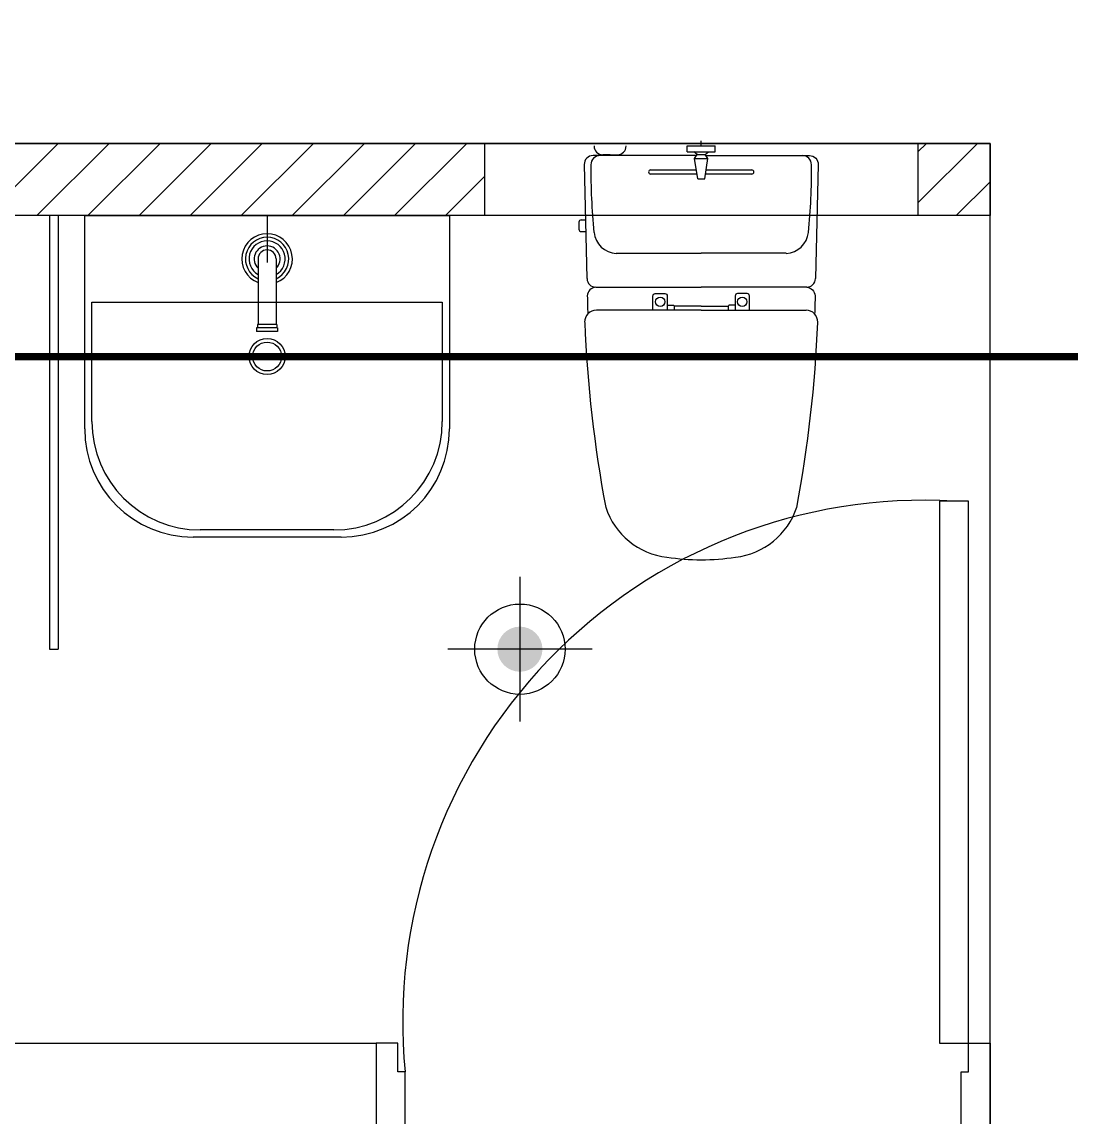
# Model space of a CAD drawing. Header units: millimetres. Extents: x -7413 to 64677, y 6112 to 38711.
# Drawn here: x 49784 to 51237, y 17399 to 18914 of the extents above; entities that cross this region are included whole.
import ezdxf

# ---------------------------------------------------------------- set-up
doc = ezdxf.new("R2010")
doc.units = ezdxf.units.MM
doc.header["$LTSCALE"] = 100
doc.linetypes.add('HID', pattern=[2.3, 1.5, -0.8])
doc.linetypes.add('HIDDEN', pattern=[0.375, 0.25, -0.125])
for name, color, linetype in [('06-LIGHT', 4, 'Continuous'), ('CO-BATH', 6, 'Continuous'), ('CO-DO-FR', 7, 'Continuous'), ('CO-DOOR', 8, 'Continuous'), ('fin', 5, 'Continuous'), ('HL', 6, 'HIDDEN'), ('RC-LIGHT', 7, 'Continuous'), ('내부벽체선', 3, 'Continuous'), ('외곽선', 2, 'Continuous'), ('외부벽체선', 2, 'Continuous'), ('창호', 4, 'Continuous'), ('치수선', 1, 'Continuous'), ('해치', 8, 'Continuous')]:
    doc.layers.add(name, color=color, linetype=linetype)

# ---------------------------------------------------------------- blocks, each defined once
blk = doc.blocks.new('평면도')
at = {"layer": 'CO-DO-FR'}
for points in [[(19345.1, 15828.9), (19145.1, 15828.9), (19145.1, 15798.9), (19185.1, 15798.9), (19185.1, 15788.9), (19305.1, 15788.9), (19305.1, 15798.9), (19345.1, 15798.9), (19345.1, 15828.9)], [(19345.1, 14978.9), (19145.1, 14978.9), (19145.1, 15008.9), (19185.1, 15008.9), (19185.1, 15018.9), (19305.1, 15018.9), (19305.1, 15008.9), (19345.1, 15008.9), (19345.1, 14978.9)]]:
    blk.add_lwpolyline(points, close=True, dxfattribs=at)
at = {"layer": 'CO-DOOR'}
blk.add_lwpolyline([(20095.1, 15048.9), (19345.1, 15048.9), (19345.1, 15008.9), (20095.1, 15008.9)], close=True, dxfattribs=at)
blk.add_arc((19374.6, 15070.5), 721.7, 356.6951, 95.5225, dxfattribs=at)
at = {"layer": '외곽선'}
for points in [[(21636.1, 21704.9), (22436.1, 21704.9), (22436.1, 15698.9), (22236.1, 15698.9), (22236.1, 16363.9), (20790.1, 16363.9), (20790.1, 14778.9), (18910.1, 14778.9), (18910.1, 14978.9), (20590.1, 14978.9)], [(20590.1, 14978.9), (20590.1, 16980.9), (19345.1, 16980.9), (19345.1, 15828.9), (19145.1, 15828.9), (19145.1, 17180.9), (21183.1, 17180.9), (21183.1, 16580.9), (22236.1, 16580.9), (22236.1, 20089.9), (21636.1, 20089.9), (21636.1, 20289.9), (22236.1, 20289.9), (22236.1, 21504.9), (21636.1, 21504.9), (21636.1, 21704.9)]]:
    blk.add_lwpolyline(points, dxfattribs=at)
at = {"layer": '외부벽체선'}
blk.add_line((19345.1, 15828.9), (19145.1, 15828.9), dxfattribs=at)
blk = doc.blocks.new('천정도')
at = {"color": 251}
for p, q in [((78067.6, 18619.3), (78067.6, 18626.4)), ((78048.2, 18619.3), (78087, 18619.3)), ((77466.6, 18522.9), (77466.6, 18457.9))]:
    blk.add_line(p, q, dxfattribs=at)
at = {"layer": 'CO-BATH', "color": 251}
for p, q in [((77214.1, 18227.9), (77214.1, 18522.9)), ((77214.1, 18522.9), (77719.1, 18522.9)), ((77719.1, 18522.9), (77719.1, 18227.9)), ((77454.1, 18462.9), (77454.1, 18372.4)), ((77479.1, 18462.9), (77479.1, 18372.4)), ((77224.1, 18237.9), (77224.1, 18402.9)), ((77224.1, 18402.9), (77709.1, 18402.9)), ((77709.1, 18402.9), (77709.1, 18237.9)), ((77453.1, 18372.4), (77453.1, 18367.4)), ((77480.1, 18372.4), (77453.1, 18372.4)), ((77480.1, 18372.4), (77480.1, 18367.4)), ((77452.1, 18367.4), (77452.1, 18362.4)), ((77481.1, 18367.4), (77452.1, 18367.4)), ((77481.1, 18362.4), (77452.1, 18362.4)), ((77481.1, 18367.4), (77481.1, 18362.4)), ((77559.1, 18087.9), (77374.1, 18087.9)), ((77569.1, 18077.9), (77364.1, 18077.9))]:
    blk.add_line(p, q, dxfattribs=at)
for radius in [25, 20]:
    blk.add_circle((77466.6, 18327.9), radius, dxfattribs=at)
for centre, radius, start, end in [((77466.6, 18462.9), 35, 290.9249, 249.0752), ((77466.6, 18462.9), 30, 294.6243, 245.3757), ((77466.6, 18462.9), 25, 300, 240), ((77466.6, 18462.9), 18, 313.983, 226.0171), ((77466.6, 18462.9), 12.5, 0, 180), ((77374.1, 18237.9), 150, 180, 270), ((77559.1, 18237.9), 150, 270, 0), ((77364.1, 18227.9), 150, 180, 270), ((77569.1, 18227.9), 150, 270, 0)]:
    blk.add_arc(centre, radius, start, end, dxfattribs=at)
at = {"layer": 'fin', "color": 251}
for p, q in [((78061.1, 18606), (77927.8, 18606)), ((77941.5, 18607.2), (77931.4, 18607.2)), ((77941.5, 18607.2), (77951.6, 18607.2)), ((78074, 18606), (78207.3, 18606)), ((77950, 18470.7), (78067.6, 18470.7)), ((78185.2, 18470.7), (78067.6, 18470.7)), ((77921.6, 18423.9), (78067.6, 18423.9)), ((78213.6, 18423.9), (78067.6, 18423.9)), ((78067.6, 18392.1), (77922.4, 18392.1)), ((78067.6, 18392.1), (78212.7, 18392.1))]:
    blk.add_line(p, q, dxfattribs=at)
for points in [[(77927.8, 18606), (77917.8, 18606, 0.421209), (77905.7, 18593.6), (77909.4, 18435.7, 0.001659)], [(78207.3, 18606), (78217.4, 18606, -0.421209), (78229.5, 18593.6), (78225.8, 18435.7, -0.001659)], [(77921.6, 18423.9, 0.371724), (77909.9, 18412, 0.003515), (77910.6, 18386.9, 0.320541)], [(78213.6, 18423.9, -0.371724), (78225.3, 18412, -0.003515), (78224.6, 18386.9, -0.320541)]]:
    blk.add_lwpolyline(points, format="xyb", dxfattribs=at)
for centre, radius, start, end in [((77931.4, 18619.3), 12.1, 180, 270), ((77951.6, 18619.3), 12.1, 270, 0), ((77927.8, 18593.1), 13, 90, 179.3116), ((78207.3, 18593.1), 13, 0.6884, 90), ((78724.5, 18583.5), 809.7, 179.3116, 185.9437), ((77410.7, 18583.5), 809.7, 354.0563, 0.6884), ((77951.4, 18503), 32.4, 185.9437, 267.5129), ((78183.8, 18503), 32.4, 272.4871, 354.0563), ((77921.6, 18436), 12.1, 181.3651, 270), ((78213.6, 18436), 12.1, 270, 358.6349), ((77922.4, 18375.9), 16.2, 90, 182.3333), ((78212.7, 18375.9), 16.2, 357.6667, 90), ((79690.8, 18447.9), 1786, 182.3333, 190.6081), ((76444.4, 18447.9), 1786, 349.3919, 357.6667), ((78031.8, 18151.1), 101.6, 198.2964, 263.4241), ((78103.4, 18151.1), 101.6, 276.5759, 341.7036), ((78067.6, 18375.3), 328.6, 261.6993, 270), ((78067.6, 18375.3), 328.6, 270, 278.3007)]:
    blk.add_arc(centre, radius, start, end, dxfattribs=at)
at = {"layer": 'HL', "color": 251, "linetype": 'Continuous'}
for p, q in [((78048.2, 18611.2), (78048.2, 18619.3)), ((78048.2, 18611.2), (78087, 18611.2)), ((78062, 18607.4), (78057.6, 18611.2)), ((78073.2, 18607.4), (78077.6, 18611.2)), ((78087, 18611.2), (78087, 18619.3)), ((78058.4, 18601.7), (78062, 18607.4)), ((78062.7, 18573.9), (78058.4, 18601.7)), ((78058.4, 18601.7), (78076.8, 18601.7)), ((78062, 18607.4), (78073.2, 18607.4)), ((78072.4, 18573.9), (78076.8, 18601.7)), ((78076.8, 18601.7), (78073.2, 18607.4)), ((77997.6, 18586.1), (78060.7, 18586.1)), ((78074.5, 18586.1), (78137.6, 18586.1)), ((77997.6, 18580.5), (78061.5, 18580.5)), ((78062.7, 18573.9), (78072.4, 18573.9)), ((78073.6, 18580.5), (78137.6, 18580.5)), ((77898.4, 18513.8), (77898.4, 18504)), ((77901.6, 18517), (77907.5, 18517)), ((77901.6, 18500.7), (77907.9, 18500.7)), ((78067.6, 18397.8), (78030.1, 18397.8)), ((78067.6, 18397.8), (78105.1, 18397.8))]:
    blk.add_line(p, q, dxfattribs=at)
for points in [[(78000.7, 18392.1), (78000.7, 18411.7, -0.414214), (78004, 18414.9), (78017.3, 18414.9, -0.414214), (78020.6, 18411.7), (78020.6, 18399.1), (78020.6, 18392.1)], [(78134.4, 18392.1), (78134.4, 18411.7, 0.414214), (78131.2, 18414.9), (78117.9, 18414.9, 0.414214), (78114.6, 18411.7), (78114.6, 18399.1), (78114.6, 18392.1)], [(78020.6, 18399.1), (78028.5, 18399.1, -0.414214), (78030.1, 18397.4), (78030.1, 18392.1)], [(78114.6, 18399.1), (78106.7, 18399.1, 0.414214), (78105.1, 18397.4), (78105.1, 18392.1)]]:
    blk.add_lwpolyline(points, format="xyb", dxfattribs=at)
for centre in [(78010.9, 18403.6), (78124.3, 18403.6)]:
    blk.add_circle(centre, 6.48, dxfattribs=at)
for centre, radius, start, end in [((77997.6, 18583.3), 2.83, 90, 270), ((78137.6, 18583.3), 2.83, 270, 90), ((77901.6, 18513.8), 3.24, 90, 180), ((77901.6, 18504), 3.24, 180, 270)]:
    blk.add_arc(centre, radius, start, end, dxfattribs=at)
at = {"layer": '내부벽체선'}
for p, q in [((77767.6, 18622.9), (77767.6, 18522.9)), ((78367.6, 18622.9), (78367.6, 18522.9))]:
    blk.add_line(p, q, dxfattribs=at)
blk.add_lwpolyline([(76465.6, 18622.9), (78467.6, 18622.9), (78467.6, 18522.9), (76465.6, 18522.9), (76465.6, 18622.9)], dxfattribs=at)
at = {"layer": '창호', "color": 251}
for p, q in [((77165.6, 18522.9), (77165.6, 17922.9)), ((77177.6, 18522.9), (77177.6, 17922.9)), ((77165.6, 17922.9), (77177.6, 17922.9))]:
    blk.add_line(p, q, dxfattribs=at)
at = {"layer": '해치', "color": 251, "linetype": 'Continuous'}
for p, q in [((77077.2, 18522.9), (77177.2, 18622.9)), ((77147.9, 18522.9), (77247.9, 18622.9)), ((77218.6, 18522.9), (77318.6, 18622.9)), ((77289.3, 18522.9), (77389.3, 18622.9)), ((77360, 18522.9), (77460, 18622.9)), ((77430.7, 18522.9), (77530.7, 18622.9)), ((77501.4, 18522.9), (77601.4, 18622.9)), ((77572.2, 18522.9), (77672.2, 18622.9)), ((77642.9, 18522.9), (77742.9, 18622.9)), ((78367.6, 18611.2), (78379.3, 18622.9)), ((78367.6, 18540.5), (78450, 18622.9)), ((77713.6, 18522.9), (77767.6, 18576.9)), ((78420.7, 18522.9), (78467.6, 18569.8))]:
    blk.add_line(p, q, dxfattribs=at)
at = {"layer": '치수선', "rotation": 90}
blk.add_blockref('평면도', (93446.5, -1967.3), dxfattribs=at)
blk = doc.blocks.new('hallogen')
h = blk.add_hatch(color=256)
h.dxf.hatch_style = 1
edge = h.paths.add_edge_path()
edge.add_arc((48591.7, 60854.3), 31.2, 0, 360, ccw=False)
at = {"color": 1, "linetype": 'Continuous'}
for p, q in [((48591.7, 60954.3), (48591.7, 60754.3)), ((48691.7, 60854.3), (48491.7, 60854.3))]:
    blk.add_line(p, q, dxfattribs=at)
at = {"color": 4, "linetype": 'Continuous'}
blk.add_circle((48591.7, 60854.3), 62.5, dxfattribs=at)

msp = doc.modelspace()

# ---------------------------------------------------------------- linework, layer by layer
at = {"layer": '06-LIGHT', "color": 10, "linetype": 'HID', "const_width": 10}
msp.add_lwpolyline([(55416, 13533.1), (55416, 16144.3), (54150.5, 16144.3), (54150.5, 18450.8), (49325.8, 18450.8), (49325.8, 17862.6), (44798, 17862.6), (44798, 13707.9), (45137.6, 13707.9), (45137.6, 12926)], dxfattribs=at)

# ---------------------------------------------------------------- block references
at = {"layer": 'RC-LIGHT'}
msp.add_blockref('hallogen', (1881.8, -42808.2), dxfattribs=at)
at = {"layer": '내부벽체선'}
msp.add_blockref('천정도', (-27343.1, 123.2), dxfattribs=at)

doc.saveas('drawing.dxf')
